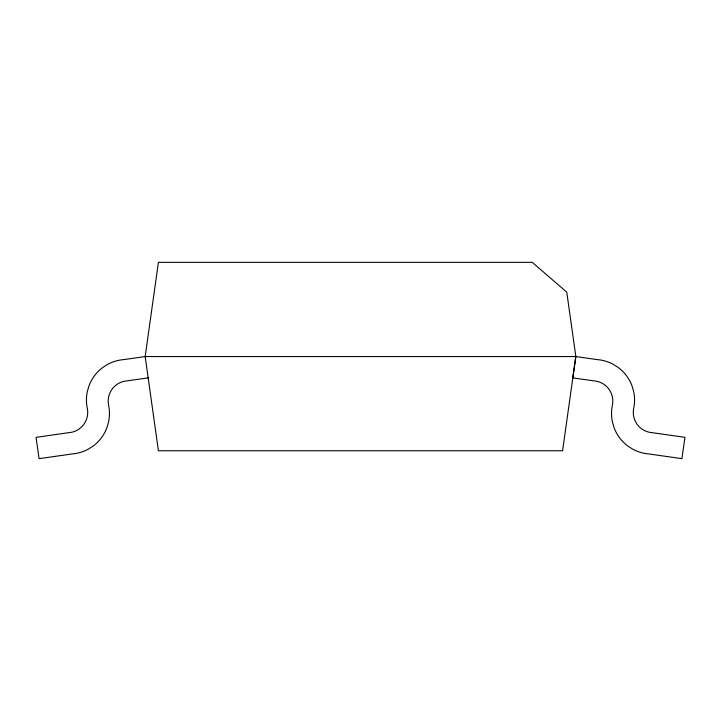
<?xml version="1.0" encoding="UTF-8"?>
<svg xmlns="http://www.w3.org/2000/svg" width="721" height="721" viewBox="0 0 721 721"><rect width="100%" height="100%" fill="white"/><g stroke="black" fill="none" stroke-linecap="round" stroke-linejoin="round"><path stroke-width="1.08" d="M575.827 356.553L562.587 450.76L158.413 450.76L145.173 356.553L158.413 262.345L532.26 262.345L566.769 292.158L575.827 356.553L572.789 377.876L594.113 380.904A20.269 20.269 0 0 1 612.39 405.256A40.538 40.538 0 0 0 612.508 422.353L614.148 427.85A40.538 40.538 0 0 0 627.748 445.975L632.578 449.084A40.538 40.538 0 0 0 648.963 453.96L681.913 458.655L684.95 437.332L651.991 432.645A20.269 20.269 0 0 1 633.714 408.293A40.538 40.538 0 0 0 633.597 391.197L631.957 385.699A40.538 40.538 0 0 0 618.348 367.575L613.526 364.465A40.538 40.538 0 0 0 597.141 359.59L575.827 356.553L145.173 356.553L123.859 359.59A40.538 40.538 0 0 0 107.474 364.465L102.652 367.575A40.538 40.538 0 0 0 89.043 385.699L87.403 391.197A40.538 40.538 0 0 0 87.286 408.293A20.269 20.269 0 0 1 69.009 432.645L36.05 437.332L39.087 458.655L72.037 453.96A40.538 40.538 0 0 0 88.422 449.084L93.252 445.975A40.538 40.538 0 0 0 106.852 427.85L108.492 422.353A40.538 40.538 0 0 0 108.61 405.256A20.269 20.269 0 0 1 126.887 380.904L148.175 377.876"/></g></svg>
